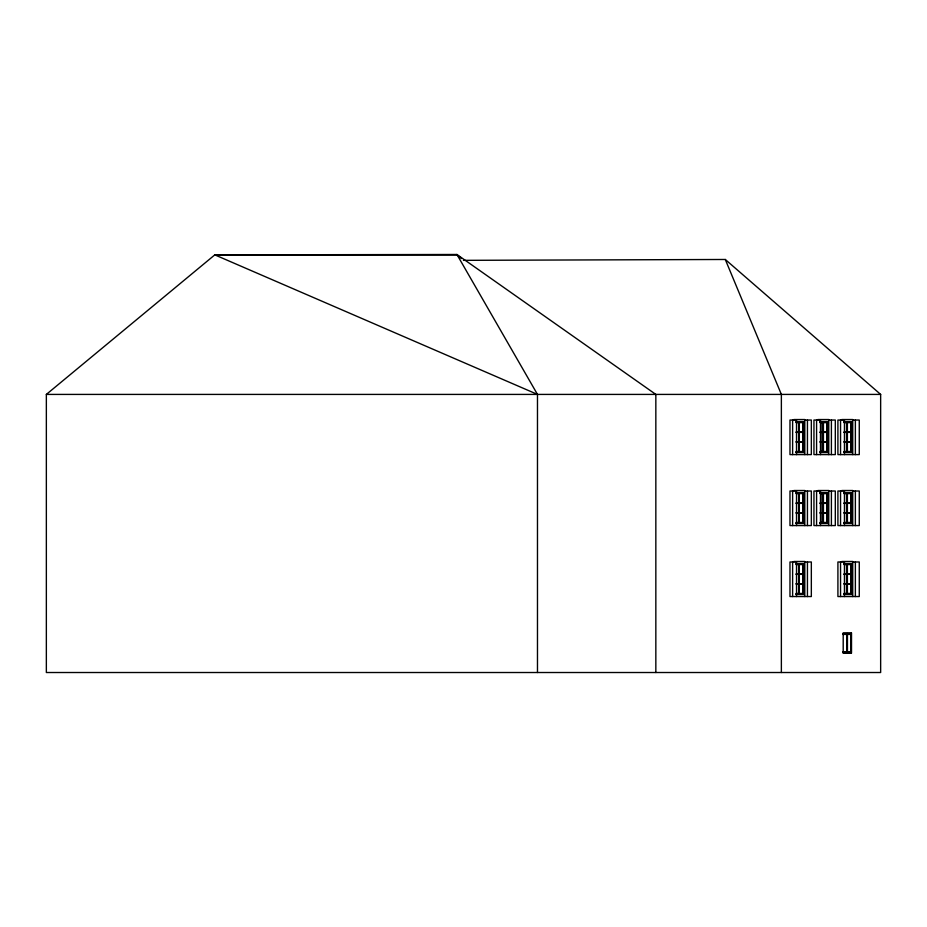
<?xml version="1.0" encoding="UTF-8"?>
<svg xmlns="http://www.w3.org/2000/svg" width="927" height="927" viewBox="0 0 927 927"><rect width="100%" height="100%" fill="white"/><g stroke="black" fill="none" stroke-linecap="round" stroke-linejoin="round"><path stroke-width="1.39" d="M463.454 260.336L725.285 259.479L880.65 394.415L880.65 672.515L46.35 672.515L46.35 394.415L214.809 254.867L456.93 254.485L655.841 394.415L655.841 672.515M46.35 394.415L880.65 394.415M793.883 419.537L804.798 419.537L804.798 454.601M817.846 419.537L828.761 419.537L828.761 454.601M841.809 419.537L852.736 419.537L852.736 454.601M804.798 420.035L811.334 420.035L811.334 454.601L789.978 454.601L789.978 420.035L796.525 420.035L796.525 454.601M828.761 420.035L835.308 420.035L835.308 454.601L813.952 454.601L813.952 420.035L820.488 420.035L820.488 454.601M852.736 420.035L859.271 420.035L859.271 454.601L837.915 454.601L837.915 420.035L844.451 420.035L844.451 454.601M795.887 421.6L803.894 421.6L803.894 452.538L795.887 452.538M819.862 421.6L827.857 421.6L827.857 452.538L819.862 452.538M843.825 421.6L851.82 421.6L851.82 452.538L843.825 452.538M796.247 422.214L799.004 422.214L799.004 451.924L796.247 451.924M820.21 422.214L822.967 422.214L822.967 451.924L820.21 451.924M844.173 422.214L846.93 422.214L846.93 451.924L844.173 451.924M796.108 422.631L803.234 422.631L803.234 431.982L796.108 431.982M820.071 422.631L827.197 422.631L827.197 431.982L820.071 431.982M844.033 422.631L851.16 422.631L851.16 431.982L844.033 431.982M796.108 432.388L803.234 432.388L803.234 441.739L796.108 441.739M820.071 432.388L827.197 432.388L827.197 441.739L820.071 441.739M844.033 432.388L851.16 432.388L851.16 441.739L844.033 441.739M796.108 442.156L803.234 442.156L803.234 451.507L796.108 451.507M820.071 442.156L827.197 442.156L827.197 451.507L820.071 451.507M844.033 442.156L851.16 442.156L851.16 451.507L844.033 451.507M793.883 490.51L804.798 490.51L804.798 525.574M817.846 490.51L828.761 490.51L828.761 525.574M841.809 490.51L852.736 490.51L852.736 525.574M804.798 491.009L811.334 491.009L811.334 525.574L789.978 525.574L789.978 491.009L796.525 491.009L796.525 525.574M828.761 491.009L835.308 491.009L835.308 525.574L813.952 525.574L813.952 491.009L820.488 491.009L820.488 525.574M852.736 491.009L859.271 491.009L859.271 525.574L837.915 525.574L837.915 491.009L844.451 491.009L844.451 525.574M795.887 492.573L803.894 492.573L803.894 523.512L795.887 523.512M819.862 492.573L827.857 492.573L827.857 523.512L819.862 523.512M843.825 492.573L851.82 492.573L851.82 523.512L843.825 523.512M796.247 493.187L799.004 493.187L799.004 522.898L796.247 522.898M820.21 493.187L822.967 493.187L822.967 522.898L820.21 522.898M844.173 493.187L846.93 493.187L846.93 522.898L844.173 522.898M796.108 493.604L803.234 493.604L803.234 502.955L796.108 502.955M820.071 493.604L827.197 493.604L827.197 502.955L820.071 502.955M844.033 493.604L851.16 493.604L851.16 502.955L844.033 502.955M796.108 503.361L803.234 503.361L803.234 512.712L796.108 512.712M820.071 503.361L827.197 503.361L827.197 512.712L820.071 512.712M844.033 503.361L851.16 503.361L851.16 512.712L844.033 512.712M796.108 513.129L803.234 513.129L803.234 522.48L796.108 522.48M820.071 513.129L827.197 513.129L827.197 522.48L820.071 522.48M844.033 513.129L851.16 513.129L851.16 522.48L844.033 522.48M793.883 561.484L804.798 561.484L804.798 596.548M841.809 561.484L852.736 561.484L852.736 596.548M804.798 561.982L811.334 561.982L811.334 596.548L789.978 596.548L789.978 561.982L796.525 561.982L796.525 596.548M852.736 561.982L859.271 561.982L859.271 596.548L837.915 596.548L837.915 561.982L844.451 561.982L844.451 596.548M795.887 563.546L803.894 563.546L803.894 594.485L795.887 594.485M843.825 563.546L851.82 563.546L851.82 594.485L843.825 594.485M796.247 564.161L799.004 564.161L799.004 593.871L796.247 593.871M844.173 564.161L846.93 564.161L846.93 593.871L844.173 593.871M796.108 564.578L803.234 564.578L803.234 573.929L796.108 573.929M844.033 564.578L851.16 564.578L851.16 573.929L844.033 573.929M796.108 574.346L803.234 574.346L803.234 583.697L796.108 583.697M844.033 574.346L851.16 574.346L851.16 583.697L844.033 583.697M796.108 584.103L803.234 584.103L803.234 593.454L796.108 593.454M844.033 584.103L851.16 584.103L851.16 593.454L844.033 593.454M842.805 633.57L851.345 633.57L851.345 652.55L842.805 652.55M842.898 634.416L846.699 634.416L846.699 651.704L842.898 651.704M537.475 672.515L537.475 394.415L214.809 254.867L457.324 255.029L461.403 258.563M456.93 254.485L537.475 394.415M725.285 259.479L781.368 394.415L781.368 672.515M855.366 420.035L855.366 454.601M855.366 491.009L855.366 525.574M855.366 561.982L855.366 596.548M851.623 421.6L851.623 452.538M851.623 492.573L851.623 523.512M851.623 563.546L851.623 594.485M850.963 422.631L850.963 431.982M850.963 432.388L850.963 441.739M850.963 442.156L850.963 451.507M850.963 493.604L850.963 502.955M850.963 503.361L850.963 512.712M850.963 513.129L850.963 522.48M850.963 564.578L850.963 573.929M850.963 574.346L850.963 583.697M850.963 584.103L850.963 593.454M850.847 633.57L850.847 652.55M847.394 422.631L847.394 431.982M847.394 432.388L847.394 441.739M847.394 442.156L847.394 451.507M847.394 493.604L847.394 502.955M847.394 503.361L847.394 512.712M847.394 513.129L847.394 522.48M847.394 564.578L847.394 573.929M847.394 574.346L847.394 583.697M847.394 584.103L847.394 593.454M847.44 633.57L847.44 652.55M847.301 633.57L847.301 652.55M846.803 633.57L846.942 652.55M846.757 422.631L846.757 431.982M846.757 432.388L846.757 441.739M846.757 442.156L846.757 451.507M846.757 493.604L846.757 502.955M846.757 503.361L846.757 512.712M846.757 513.129L846.757 522.48M846.757 564.578L846.757 573.929M846.757 574.346L846.757 583.697M846.757 584.103L846.757 593.454M846.548 422.631L846.548 431.982M846.548 432.388L846.548 441.739M846.548 442.156L846.548 451.507M846.548 493.604L846.548 502.955M846.548 503.361L846.548 512.712M846.548 513.129L846.548 522.48M846.548 564.578L846.548 573.929M846.548 574.346L846.548 583.697M846.548 584.103L846.548 593.454M840.546 420.035L840.546 454.601M840.546 491.009L840.546 525.574M840.546 561.982L840.546 596.548M831.403 420.035L831.403 454.601M831.403 491.009L831.403 525.574M827.66 421.6L827.66 452.538M827.66 492.573L827.66 523.512M827 422.631L827 431.982M827 432.388L827 441.739M827 442.156L827 451.507M827 493.604L827 502.955M827 503.361L827 512.712M827 513.129L827 522.48M823.419 422.631L823.419 431.982M823.419 432.388L823.419 441.739M823.419 442.156L823.419 451.507M823.419 493.604L823.419 502.955M823.419 503.361L823.419 512.712M823.419 513.129L823.419 522.48M822.817 422.631L822.794 431.982M822.794 432.388L822.817 441.739M822.817 442.156L822.794 451.507M822.794 493.604L822.817 502.955M822.817 503.361L822.794 512.712M822.817 513.129L822.794 522.48M822.585 422.631L822.585 431.982M822.585 432.388L822.585 441.739M822.585 442.156L822.585 451.507M822.585 493.604L822.585 502.955M822.585 503.361L822.585 512.712M822.585 513.129L822.585 522.48M822.179 422.631L822.179 431.982M822.179 432.388L822.179 441.739M822.179 442.156L822.179 451.507M822.179 493.604L822.179 502.955M822.179 503.361L822.179 512.712M822.179 513.129L822.179 522.48M816.583 420.035L816.583 454.601M816.583 491.009L816.583 525.574M807.44 420.035L807.44 454.601M807.44 491.009L807.44 525.574M807.44 561.982L807.44 596.548M803.686 421.6L803.686 452.538M803.686 492.573L803.686 523.512M803.686 563.546L803.686 594.485M803.037 422.631L803.037 431.982M803.037 432.388L803.037 441.739M803.037 442.156L803.037 451.507M803.037 493.604L803.037 502.955M803.037 503.361L803.037 512.712M803.037 513.129L803.037 522.48M803.037 564.578L803.037 573.929M803.037 574.346L803.037 583.697M803.037 584.103L803.037 593.454M799.259 422.631L799.259 431.982M799.259 432.388L799.259 441.739M799.259 442.156L799.259 451.507M799.259 493.604L799.259 502.955M799.259 503.361L799.259 512.712M799.259 513.129L799.259 522.48M799.259 564.578L799.259 573.929M799.259 574.346L799.259 583.697M799.259 584.103L799.259 593.454M798.854 422.631L798.819 431.982M798.819 432.388L798.854 441.739M798.819 442.156L798.854 451.507M798.854 493.604L798.819 502.955M798.819 503.361L798.854 512.712M798.854 513.129L798.819 522.48M798.854 564.578L798.819 573.929M798.819 574.346L798.854 583.697M798.819 584.103L798.854 593.454M798.622 422.631L798.622 431.982M798.622 432.388L798.622 441.739M798.622 442.156L798.622 451.507M798.622 493.604L798.622 502.955M798.622 503.361L798.622 512.712M798.622 513.129L798.622 522.48M798.622 564.578L798.622 573.929M798.622 574.346L798.622 583.697M798.622 584.103L798.622 593.454M792.62 420.035L792.62 454.601M792.62 491.009L792.62 525.574M792.62 561.982L792.62 596.548M803.419 422.214L799.283 422.214L799.283 451.924L803.419 451.924L803.419 422.214M827.382 422.214L823.246 422.214L823.246 451.924L827.382 451.924L827.382 422.214M851.345 422.214L847.208 422.214L847.208 451.924L851.345 451.924L851.345 422.214M803.419 493.187L799.283 493.187L799.283 522.898L803.419 522.898L803.419 493.187M827.382 493.187L823.246 493.187L823.246 522.898L827.382 522.898L827.382 493.187M851.345 493.187L847.208 493.187L847.208 522.898L851.345 522.898L851.345 493.187M803.419 564.161L799.283 564.161L799.283 593.871L803.419 593.871L803.419 564.161M851.345 564.161L847.208 564.161L847.208 593.871L851.345 593.871L851.345 564.161M851.473 632.944L843.199 632.944L843.199 653.176L851.473 653.176L851.473 632.944M850.743 634.416L847.069 634.416L847.069 651.704L850.743 651.704L850.743 634.416"/></g></svg>
